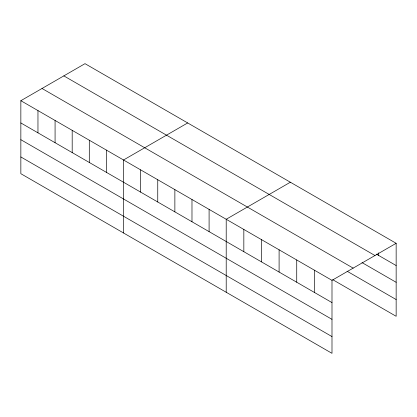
<?xml version="1.0" encoding="UTF-8"?>
<svg xmlns="http://www.w3.org/2000/svg" width="417" height="417" viewBox="0 0 417 417"><rect width="100%" height="100%" fill="white"/><g stroke="black" fill="none" stroke-linecap="round" stroke-linejoin="round"><path stroke-width="0.63" d="M332.787 279.713L396.15 316.294L396.15 243.304L85.005 63.665L20.85 100.705L20.85 173.696L331.995 353.335L331.995 280.344L20.85 100.705M187.681 122.947L123.526 159.987L123.526 232.978M290.362 182.229L226.207 219.269L226.207 292.26M331.995 280.344L396.15 243.304M376.316 254.099L396.15 265.551M63.832 75.889L374.977 255.527M361.987 262.574L396.15 282.299M42.023 88.482L353.168 268.121M347.111 271.238L396.15 299.547M20.85 122.952L331.995 302.591M20.85 139.7L331.995 319.339M20.85 156.954L331.995 336.587M378.516 252.832L378.516 255.371M314.361 270.164L314.361 292.411M296.732 259.984L296.732 282.231M279.098 249.804L279.098 272.056M261.469 239.624L261.469 261.876M243.836 229.444L243.836 251.696M209.094 209.386L209.094 231.633M191.982 199.508L191.982 221.755M174.869 189.626L174.869 211.872M157.751 179.748L157.751 201.995M140.638 169.865L140.638 192.117M106.413 150.104L106.413 172.357M89.301 140.227L89.301 162.474M72.188 130.344L72.188 152.596M55.075 120.466L55.075 142.713M37.963 110.588L37.963 132.835"/></g></svg>
